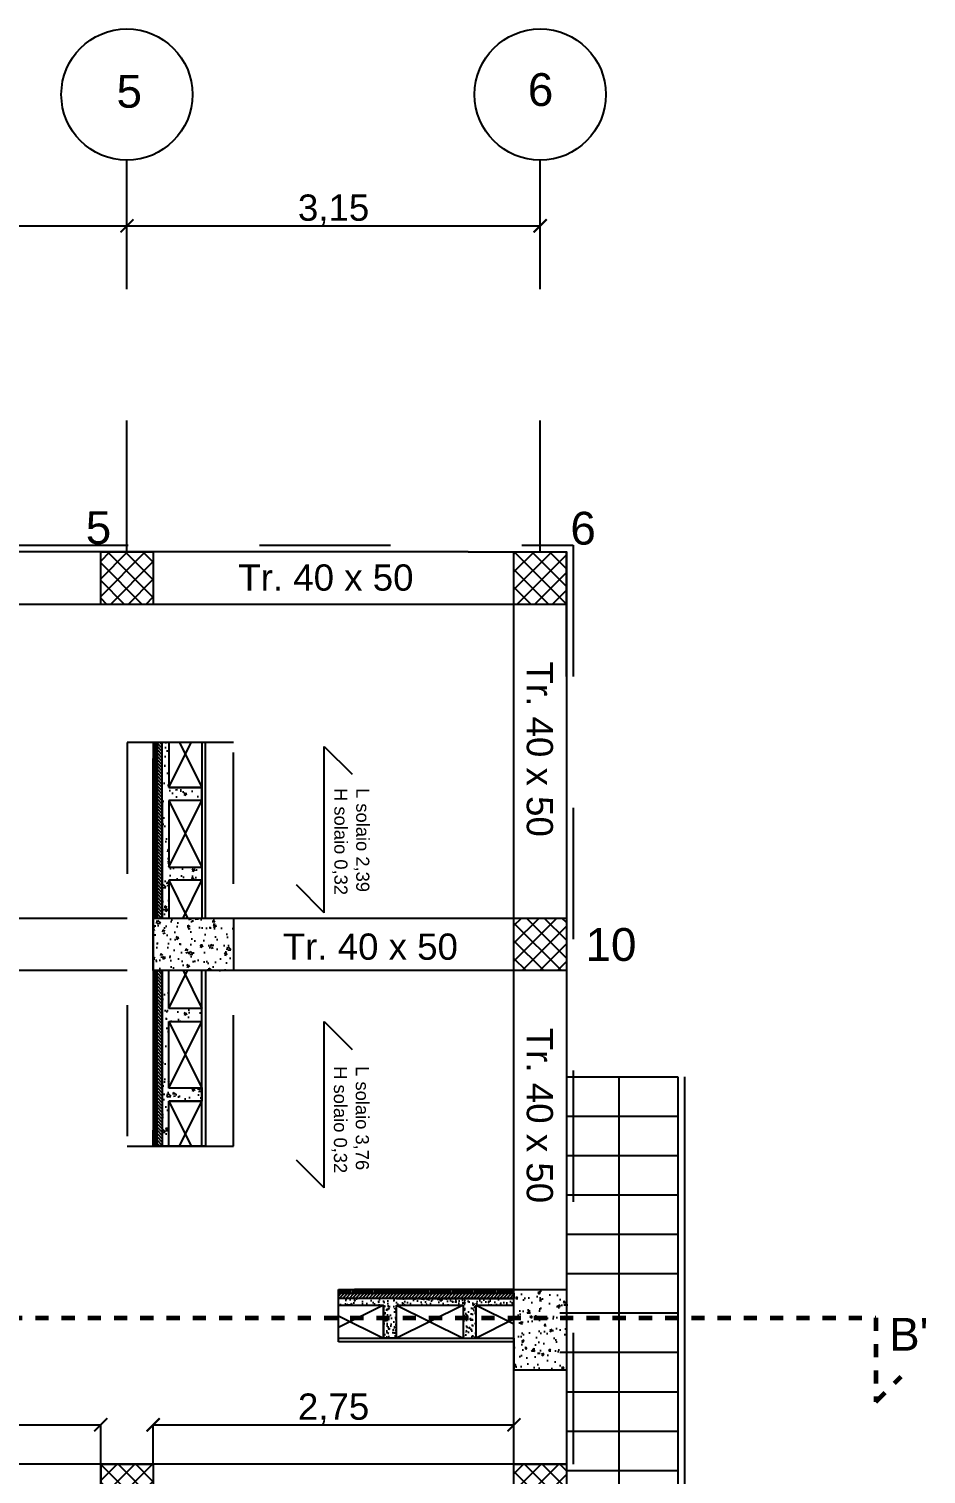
# Model space of a CAD drawing. Header units: millimetres. Extents: x 2459 to 3981, y 1231 to 4850.
# Drawn here: x 3873 to 3879.84, y 1285.27 to 1296.27 of the extents above; entities that cross this region are included whole.
import ezdxf

# ---------------------------------------------------------------- set-up
doc = ezdxf.new("R2010")
doc.units = ezdxf.units.MM
for name, pattern in [('JIS_02_0.7', [1.35, 0.75, -0.6]), ('JIS_02_1.0', [2, 1, -1]), ('TRATTEGGIATA', [0.75, 0.5, -0.25])]:
    doc.linetypes.add(name, pattern=pattern)
doc.layers.add('SEZIONI', color=7, linetype='TRATTEGGIATA', lineweight=60)
doc.styles.get("Standard").update_dxf_attribs({"font": 'arial.ttf'})
doc.dimstyles.new('Copia di ISO-25', dxfattribs={"dimtxt": 0.2, "dimasz": 0.1, "dimexe": 0, "dimexo": 0, "dimgap": 0, "dimtad": 3, "dimtxsty": 'Standard', "dimblk": 'ARCHTICK', "dimcen": -2.5, "dimclrd": 256, "dimclre": 256, "dimclrt": 256, "dimadec": 0, "dimazin": 0, "dimtfac": 1, "dimtmove": 2, "dimatfit": 3, "dimldrblk": 'ARCHTICK', "dimfxl": 1, "dimfxlon": 1, "dimtfillclr": 256, "dimlwd": -1, "dimlwe": -1, "dimarcsym": 0})
pattern_1 = [(320, (230.18418, -220.71868), (-0.0159390855, -0.182184669), [0.01905, -0.20955]), (265, (230.18418, -220.71868), (0.191056845, 0.035243421), [0.01524, -0.167640584]), (10.4514447, (230.18286, -220.73386), (0.175117752, -0.146941247), [0.016190009, -0.178090245]), (316.1842, (230.23498, -220.71868), (-0.042042328, -0.271079041), [0.028575, -0.314325]), (6.6355576, (230.23148, -220.74127), (0.247426125, -0.237404134), [0.024285023, -0.267135608]), (261.184151, (230.23498, -220.71868), (0.247426125, -0.237404134), [0.022859967, -0.251459732]), (291, (230.22228, -220.74408), (-0.102265198, -0.151614391), [0.01905, -0.20955]), (236, (230.22228, -220.74408), (0.184187966, -0.061802028), [0.01524, -0.16764]), (341.451445, (230.21376, -220.75671), (0.081922769, -0.213416419), [0.016190009, -0.178089938]), (307.5, (230.184184, -220.71868), (0.0845550389, -0.0030886033), [0, -0.165608, 0, -0.17018, 0, -0.168275]), (277.5, (230.18418, -220.71868), (0.1001805748, -0.0668196625), [0, -0.097028, 0, -0.161798, 0, -0.064135]), (237.5, (230.184184, -220.662035), (-0.005728744, -0.1355905952), [0, -0.0635, 0, -0.19812, 0, -0.26289]), (227.5, (230.18418, -220.63664), (0.025426491, -0.1481291814), [0, -0.08255, 0, -0.131572, 0, -0.18669])]
pattern_2 = [(270, (2496.453689, 4874.084816), (0.0125, -2e-18), [0.06, -0.0075, 0.00125, -0.0075, 0.00125, -0.0075])]
pattern_3 = [(315, (2496.45369, 4874.084816), (0.01249999998, 0.01249999998), [])]

# ---------------------------------------------------------------- blocks, each defined once
blk = doc.blocks.new('_ArchTick')
at = {"color": 0, "linetype": 'ByBlock', "const_width": 0.15}
blk.add_lwpolyline([(-0.5, -0.5), (0.5, 0.5)], dxfattribs=at)
blk = doc.blocks.new('*D642')
at = {"ltscale": 0.01, "transparency": 16777216}
for p, q in [((3870.71, 1285.341), (3870.71, 1285.641)), ((3870.71, 1285.641), (3873.55, 1285.641)), ((3873.55, 1285.341), (3873.55, 1285.641))]:
    blk.add_line(p, q, dxfattribs=at)
at = {"layer": 'Defpoints', "color": 0, "lineweight": -3, "ltscale": 0.01, "transparency": 16777216}
for p in [(3873.55, 1285.641), (3870.71, 1285.341), (3873.55, 1285.341)]:
    blk.add_point(p, dxfattribs=at)
at = {"ltscale": 0.01, "transparency": 16777216, "xscale": 0.1, "yscale": 0.1, "zscale": 0.1, "rotation": 180}
blk.add_blockref('_ArchTick', (3870.71, 1285.641), dxfattribs=at)
at = {"ltscale": 0.01, "transparency": 16777216, "xscale": 0.1, "yscale": 0.1, "zscale": 0.1}
blk.add_blockref('_ArchTick', (3873.55, 1285.641), dxfattribs=at)
at = {"ltscale": 0.01, "transparency": 16777216, "insert": (3872.13, 1285.761), "char_height": 0.2, "attachment_point": 5}
blk.add_mtext('2,84', dxfattribs=at)
blk = doc.blocks.new('*D625')
at = {"ltscale": 0.01, "transparency": 16777216}
for p, q in [((3873.95, 1285.341), (3873.95, 1285.641)), ((3873.95, 1285.641), (3876.7, 1285.641)), ((3876.7, 1285.393), (3876.7, 1285.641))]:
    blk.add_line(p, q, dxfattribs=at)
at = {"layer": 'Defpoints', "color": 0, "lineweight": -3, "ltscale": 0.01, "transparency": 16777216}
for p in [(3876.7, 1285.641), (3876.7, 1285.393), (3873.95, 1285.341)]:
    blk.add_point(p, dxfattribs=at)
at = {"ltscale": 0.01, "transparency": 16777216, "xscale": 0.1, "yscale": 0.1, "zscale": 0.1, "rotation": 180}
blk.add_blockref('_ArchTick', (3873.95, 1285.641), dxfattribs=at)
at = {"ltscale": 0.01, "transparency": 16777216, "xscale": 0.1, "yscale": 0.1, "zscale": 0.1}
blk.add_blockref('_ArchTick', (3876.7, 1285.641), dxfattribs=at)
at = {"ltscale": 0.01, "transparency": 16777216, "insert": (3875.325, 1285.761), "char_height": 0.2, "attachment_point": 5}
blk.add_mtext('2,75', dxfattribs=at)
blk = doc.blocks.new('*D647')
at = {"ltscale": 0.01, "transparency": 16777216}
blk.add_line((3870.51, 1294.774), (3873.75, 1294.774), dxfattribs=at)
at = {"layer": 'Defpoints', "color": 0, "linetype": 'Continuous', "lineweight": -3, "ltscale": 0.01, "transparency": 16777216}
for p in [(3870.51, 1294.774), (3873.75, 1294.774), (3873.75, 1294.774)]:
    blk.add_point(p, dxfattribs=at)
at = {"linetype": 'Continuous', "ltscale": 0.01, "transparency": 16777216, "xscale": 0.1, "yscale": 0.1, "zscale": 0.1, "rotation": 180}
blk.add_blockref('_ArchTick', (3870.51, 1294.774), dxfattribs=at)
at = {"linetype": 'Continuous', "ltscale": 0.01, "transparency": 16777216, "xscale": 0.1, "yscale": 0.1, "zscale": 0.1}
blk.add_blockref('_ArchTick', (3873.75, 1294.774), dxfattribs=at)
at = {"linetype": 'Continuous', "ltscale": 0.01, "transparency": 16777216, "insert": (3872.13, 1294.894), "char_height": 0.2, "attachment_point": 5}
blk.add_mtext('3,24', dxfattribs=at)
blk = doc.blocks.new('*D648')
at = {"ltscale": 0.01, "transparency": 16777216}
blk.add_line((3873.75, 1294.774), (3876.9, 1294.774), dxfattribs=at)
at = {"layer": 'Defpoints', "color": 0, "linetype": 'Continuous', "lineweight": -3, "ltscale": 0.01, "transparency": 16777216}
for p in [(3873.75, 1294.774), (3876.9, 1294.774), (3876.9, 1294.774)]:
    blk.add_point(p, dxfattribs=at)
at = {"linetype": 'Continuous', "ltscale": 0.01, "transparency": 16777216, "xscale": 0.1, "yscale": 0.1, "zscale": 0.1, "rotation": 180}
blk.add_blockref('_ArchTick', (3873.75, 1294.774), dxfattribs=at)
at = {"linetype": 'Continuous', "ltscale": 0.01, "transparency": 16777216, "xscale": 0.1, "yscale": 0.1, "zscale": 0.1}
blk.add_blockref('_ArchTick', (3876.9, 1294.774), dxfattribs=at)
at = {"linetype": 'Continuous', "ltscale": 0.01, "transparency": 16777216, "insert": (3875.325, 1294.894), "char_height": 0.2, "attachment_point": 5}
blk.add_mtext('3,15', dxfattribs=at)

msp = doc.modelspace()

# ---------------------------------------------------------------- hatches: boundary and pattern name
at = {"linetype": 'Continuous', "ltscale": 0.01}
h = msp.add_hatch(dxfattribs=at)
h.set_pattern_fill('ANSI37', color=256, scale=0.03)
h.paths.add_polyline_path([(3861.199917, 1283.620565), (3860.799917, 1283.620565), (3860.799917, 1283.220565), (3861.199917, 1283.220565)])
h.paths.add_polyline_path([(3877.099917, 1283.620565), (3876.699917, 1283.620565), (3876.699917, 1283.220565), (3877.099917, 1283.220565)])
h.paths.add_polyline_path([(3867.589917, 1280.470565), (3867.189917, 1280.470565), (3867.189917, 1280.070565), (3867.589917, 1280.070565)])
h.paths.add_polyline_path([(3870.709917, 1280.470565), (3870.309917, 1280.470565), (3870.309917, 1280.070565), (3870.709917, 1280.070565)])
h.paths.add_polyline_path([(3861.199917, 1292.290565), (3860.799917, 1292.290565), (3860.799917, 1291.890565), (3861.199917, 1291.890565)])
h.paths.add_polyline_path([(3861.199917, 1289.500565), (3860.799917, 1289.500565), (3860.799917, 1289.100565), (3861.199917, 1289.100565)])
h.paths.add_polyline_path([(3867.589917, 1290.000565), (3867.189917, 1290.000565), (3867.189917, 1289.100565), (3867.589917, 1289.100565)])
h.paths.add_polyline_path([(3870.709917, 1290.000565), (3870.309917, 1290.000565), (3870.309917, 1289.100565), (3870.709917, 1289.100565)])
h.paths.add_polyline_path([(3867.589917, 1292.290565), (3867.189917, 1292.290565), (3867.189917, 1291.890565), (3867.589917, 1291.890565)])
h.paths.add_polyline_path([(3870.709917, 1292.290565), (3870.309917, 1292.290565), (3870.309917, 1291.890565), (3870.709917, 1291.890565)])
h.paths.add_polyline_path([(3877.099917, 1292.290565), (3876.699917, 1292.290565), (3876.699917, 1291.890565), (3877.099917, 1291.890565)])
h.paths.add_polyline_path([(3877.099917, 1289.500565), (3876.699917, 1289.500565), (3876.699917, 1289.100565), (3877.099917, 1289.100565)])
h.paths.add_polyline_path([(3877.099917, 1285.340565), (3876.699917, 1285.340565), (3876.699917, 1284.940565), (3877.099917, 1284.940565)])
h.paths.add_polyline_path([(3873.949917, 1285.340565), (3873.549917, 1285.340565), (3873.549917, 1284.940565), (3873.949917, 1284.940565)])
h.paths.add_polyline_path([(3870.709917, 1285.340565), (3870.309917, 1285.340565), (3870.309917, 1284.940565), (3870.709917, 1284.940565)])
h.paths.add_polyline_path([(3867.589917, 1285.340565), (3867.189917, 1285.340565), (3867.189917, 1284.940565), (3867.589917, 1284.940565)])
h.paths.add_polyline_path([(3864.349917, 1285.340565), (3863.949917, 1285.340565), (3863.949917, 1284.940565), (3864.349917, 1284.940565)])
h.paths.add_polyline_path([(3861.199917, 1285.340565), (3860.799917, 1285.340565), (3860.799917, 1284.940565), (3861.199917, 1284.940565)])
h.paths.add_polyline_path([(3864.349917, 1280.470565), (3863.949917, 1280.470565), (3863.949917, 1280.070565), (3864.349917, 1280.070565)])
h.paths.add_polyline_path([(3873.949917, 1280.470565), (3873.549917, 1280.470565), (3873.549917, 1280.070565), (3873.949917, 1280.070565)])
h.paths.add_polyline_path([(3863.949917, 1291.890565), (3864.349917, 1291.890565), (3864.349917, 1292.290565), (3863.949917, 1292.290565)])
h.paths.add_polyline_path([(3873.949917, 1291.890565), (3873.549917, 1291.890565), (3873.549917, 1292.290565), (3873.949917, 1292.290565)])
h = msp.add_hatch()
h.set_pattern_fill('ACAD_ISO05W100', color=256, scale=0.0025, angle=270)
h.set_pattern_definition(pattern_2)
h.paths.add_polyline_path([(3873.949917, 1289.500565), (3873.949917, 1290.716787), (3873.949917, 1290.838651), (3873.979265, 1290.838651), (3873.979265, 1289.500565)])
h = msp.add_hatch()
h.set_pattern_fill('JIS_WOOD', color=256, scale=0.025, angle=270)
h.set_pattern_definition(pattern_3)
h.paths.add_polyline_path([(3873.979265, 1289.500565), (3874.019265, 1289.500565), (3874.019265, 1290.838651), (3873.979265, 1290.838651)])
h = msp.add_hatch()
h.set_pattern_fill('AR-CONC', color=256, scale=0.001, angle=270)
h.set_pattern_definition(pattern_1)
h.paths.add_polyline_path([(3874.069265, 1289.788831), (3874.069265, 1289.532191), (3874.069265, 1289.500565), (3874.019265, 1289.500565), (3874.019265, 1290.838651), (3874.069265, 1290.838651), (3874.069265, 1290.746774), (3874.069265, 1290.496122), (3874.319917, 1290.496122), (3874.319917, 1290.396122), (3874.069265, 1290.396122), (3874.069265, 1290.139482), (3874.069265, 1289.888831), (3874.319917, 1289.888831), (3874.319917, 1289.788831)])
h = msp.add_hatch()
h.set_pattern_fill('AR-CONC', color=256, scale=0.001, angle=270)
h.set_pattern_definition(pattern_1)
h.paths.add_polyline_path([(3873.949917, 1289.100565), (3873.949917, 1289.500565), (3874.561594, 1289.500565), (3874.561594, 1289.100565)])
h = msp.add_hatch()
h.set_pattern_fill('ACAD_ISO05W100', color=256, scale=0.0025, angle=270)
h.set_pattern_definition(pattern_2)
h.paths.add_polyline_path([(3873.949917, 1289.100565), (3873.949917, 1287.884342), (3873.949917, 1287.762478), (3873.979265, 1287.762478), (3873.979265, 1289.100565)])
h = msp.add_hatch()
h.set_pattern_fill('JIS_WOOD', color=256, scale=0.025, angle=270)
h.set_pattern_definition(pattern_3)
h.paths.add_polyline_path([(3873.979265, 1287.762478), (3874.019265, 1287.762478), (3874.019265, 1289.100565), (3873.979265, 1289.100565)])
h = msp.add_hatch()
h.set_pattern_fill('AR-CONC', color=256, scale=0.001, angle=270)
h.set_pattern_definition(pattern_1)
h.paths.add_polyline_path([(3874.069265, 1288.812299), (3874.069265, 1289.068938), (3874.069265, 1289.100565), (3874.019265, 1289.100565), (3874.019265, 1287.762478), (3874.069265, 1287.762478), (3874.069265, 1287.854356), (3874.069265, 1288.105007), (3874.319917, 1288.105007), (3874.319917, 1288.205007), (3874.069265, 1288.205007), (3874.069265, 1288.461647), (3874.069265, 1288.712299), (3874.319917, 1288.712299), (3874.319917, 1288.812299)])
h = msp.add_hatch()
h.set_pattern_fill('ACAD_ISO05W100', color=256, scale=0.0025)
h.set_pattern_definition([(0, (292.115666, -100.824284), (0, 0.0125), [0.06, -0.0075, 0.00125, -0.0075, 0.00125, -0.0075])])
h.paths.add_polyline_path([(3876.699917, 1286.671944), (3875.483695, 1286.671944), (3875.361831, 1286.671944), (3875.361831, 1286.642596), (3876.699917, 1286.642596)])
h = msp.add_hatch()
h.set_pattern_fill('AR-CONC', color=256, scale=0.001)
h.set_pattern_definition([(50, (230.2051, -220.71868), (0.182184669, -0.0159390855), [0.01905, -0.20955]), (355, (230.2051, -220.71868), (-0.035243421, 0.191056845), [0.01524, -0.167640584]), (100.4514447, (230.22028, -220.72), (0.146941247, 0.175117752), [0.016190009, -0.178090245]), (46.1842, (230.2051, -220.66788), (0.271079041, -0.042042328), [0.028575, -0.314325]), (96.6355576, (230.2277, -220.67138), (0.237404134, 0.247426125), [0.024285023, -0.267135608]), (351.184151, (230.2051, -220.66788), (0.237404134, 0.247426125), [0.022859967, -0.251459732]), (21, (230.2305, -220.68058), (0.151614391, -0.102265198), [0.01905, -0.20955]), (326, (230.2305, -220.68058), (0.061802028, 0.184187966), [0.01524, -0.16764]), (71.451445, (230.24314, -220.6891), (0.213416419, 0.081922769), [0.016190009, -0.178089938]), (37.5, (230.2051, -220.71868), (0.0030886033, 0.0845550389), [0, -0.165608, 0, -0.17018, 0, -0.168275]), (7.5, (230.2051, -220.71868), (0.0668196625, 0.1001805748), [0, -0.097028, 0, -0.161798, 0, -0.064135]), (327.5, (230.14846, -220.71868), (0.1355905952, -0.005728744), [0, -0.0635, 0, -0.19812, 0, -0.26289]), (317.5, (230.12306, -220.71868), (0.1481291814, 0.025426491), [0, -0.08255, 0, -0.131572, 0, -0.18669])])
h.paths.add_polyline_path([(3877.099917, 1286.671944), (3876.699917, 1286.671944), (3876.699917, 1286.060267), (3877.099917, 1286.060267)])
h = msp.add_hatch()
h.set_pattern_fill('JIS_WOOD', color=256, scale=0.025)
h.set_pattern_definition([(45, (292.115666, -100.824284), (-0.01249999998, 0.01249999998), [])])
h.paths.add_polyline_path([(3876.699917, 1286.642596), (3875.361831, 1286.642596), (3875.361831, 1286.602596), (3876.699917, 1286.602596)])
h = msp.add_hatch()
h.set_pattern_fill('AR-CONC', color=256, scale=0.0005)
h.set_pattern_definition([(50, (292.115666, -100.82428), (0.0910923345, -0.0079695428), [0.009525, -0.104775]), (355, (292.11567, -100.82428), (-0.0176217107, 0.0955284226), [0.00762, -0.083820292]), (100.4514447, (292.12326, -100.82495), (0.0734706235, 0.087558876), [0.0080950044, -0.0890451223]), (46.1842, (292.11567, -100.79888), (0.1355395204, -0.021021164), [0.0142875, -0.1571625]), (96.6355576, (292.12696, -100.80064), (0.118702067, 0.1237130623), [0.0121425116, -0.133567804]), (351.184151, (292.11567, -100.79888), (0.118702067, 0.1237130623), [0.0114299835, -0.125729866]), (21, (292.128366, -100.80523), (0.0758071956, -0.0511325991), [0.009525, -0.104775]), (326, (292.12837, -100.80523), (0.0309010142, 0.092093983), [0.00762, -0.08382]), (71.451445, (292.13468, -100.809495), (0.1067082096, 0.0409613844), [0.0080950044, -0.0890449688]), (37.5, (292.115666, -100.824284), (0.00154430163, 0.04227751944), [0, -0.082804, 0, -0.08509, 0, -0.0841375]), (7.5, (292.115666, -100.824284), (0.03340983126, 0.0500902874), [0, -0.048514, 0, -0.080899, 0, -0.0320675]), (327.5, (292.087345, -100.824284), (0.06779529758, -0.002864372), [0, -0.03175, 0, -0.09906, 0, -0.131445]), (317.5, (292.074645, -100.824284), (0.0740645907, 0.0127132455), [0, -0.041275, 0, -0.065786, 0, -0.093345])])
h.paths.add_polyline_path([(3876.411651, 1286.552596), (3876.668291, 1286.552596), (3876.699917, 1286.552596), (3876.699917, 1286.602596), (3875.361831, 1286.602596), (3875.361831, 1286.552596), (3875.453708, 1286.552596), (3875.70436, 1286.552596), (3875.70436, 1286.301944), (3875.80436, 1286.301944), (3875.80436, 1286.552596), (3876.060999, 1286.552596), (3876.311651, 1286.552596), (3876.311651, 1286.301944), (3876.411651, 1286.301944)])

# ---------------------------------------------------------------- linework, layer by layer
at = {"linetype": 'JIS_02_1.0'}
for p, q in [((3873.749917, 1292.290565), (3873.749917, 1295.273922)), ((3876.899917, 1292.290565), (3876.899917, 1295.273922)), ((3868.199917, 1294.773922), (3876.899917, 1294.773922)), ((3870.759917, 1292.340565), (3877.149917, 1292.340565)), ((3877.149917, 1292.340565), (3877.149917, 1283.558315))]:
    msp.add_line(p, q, dxfattribs=at)
for p, q in [((3876.349917, 1292.290565), (3870.309917, 1292.290565)), ((3876.349917, 1292.290565), (3877.099917, 1292.290565)), ((3877.099917, 1291.340565), (3877.099917, 1292.290565)), ((3877.099917, 1292.290565), (3877.099917, 1281.345727)), ((3876.699917, 1291.890565), (3870.309917, 1291.890565)), ((3876.699917, 1285.340565), (3876.699917, 1291.890565)), ((3876.699917, 1291.340565), (3876.699917, 1291.890565)), ((3874.349917, 1290.838651), (3873.949917, 1290.838651)), ((3873.949917, 1290.838651), (3873.949917, 1290.716787)), ((3874.019265, 1290.838651), (3873.979265, 1290.838651)), ((3873.979265, 1290.838651), (3873.979265, 1289.500565)), ((3873.979265, 1290.838651), (3873.979265, 1289.500565)), ((3874.019265, 1290.838651), (3873.979265, 1290.838651)), ((3874.019265, 1289.500565), (3874.019265, 1290.838651)), ((3874.019265, 1289.500565), (3874.019265, 1290.838651)), ((3874.069265, 1290.838651), (3874.069265, 1290.746774)), ((3874.069265, 1290.496122), (3874.238508, 1290.838651)), ((3874.069265, 1290.746774), (3874.069265, 1290.496122)), ((3874.150674, 1290.838651), (3874.319917, 1290.496122)), ((3874.349917, 1290.838651), (3874.319917, 1290.838651)), ((3874.319917, 1290.838651), (3874.319917, 1289.500565)), ((3874.349917, 1290.838651), (3874.339917, 1290.838651)), ((3874.349917, 1289.500565), (3874.349917, 1290.838651)), ((3873.949917, 1289.500565), (3873.949917, 1290.716787)), ((3874.319917, 1290.496122), (3874.069265, 1290.496122)), ((3874.069265, 1290.496122), (3874.319917, 1290.496122)), ((3874.319917, 1290.396122), (3874.319917, 1290.496122)), ((3874.019265, 1290.396122), (3874.019265, 1289.500565)), ((3874.319917, 1290.396122), (3874.069265, 1290.396122)), ((3874.069265, 1290.396122), (3874.069265, 1290.139482)), ((3874.069265, 1290.396122), (3874.319917, 1289.888831)), ((3874.069265, 1289.888831), (3874.319917, 1290.396122)), ((3874.069265, 1290.139482), (3874.069265, 1289.888831)), ((3874.069265, 1289.888831), (3874.319917, 1289.888831)), ((3874.319917, 1289.888831), (3874.319917, 1289.788831)), ((3874.319917, 1289.788831), (3874.069265, 1289.788831)), ((3874.319917, 1289.788831), (3874.069265, 1289.788831)), ((3874.069265, 1289.788831), (3874.069265, 1289.532191)), ((3874.069265, 1289.788831), (3874.211697, 1289.500565)), ((3874.177485, 1289.500565), (3874.319917, 1289.788831)), ((3874.069265, 1289.532191), (3874.069265, 1289.500565)), ((3873.949917, 1289.500565), (3873.949917, 1289.100565)), ((3873.979265, 1289.500565), (3874.019265, 1289.500565)), ((3874.319917, 1289.500565), (3874.561594, 1289.500565)), ((3874.561594, 1289.500565), (3874.561594, 1289.100565)), ((3876.699917, 1289.500565), (3877.099917, 1289.500565)), ((3873.949917, 1289.100565), (3873.949917, 1287.884342)), ((3873.949917, 1289.100565), (3873.949917, 1287.884342)), ((3873.979265, 1287.762478), (3873.979265, 1289.100565)), ((3873.979265, 1287.762478), (3873.979265, 1289.100565)), ((3873.979265, 1289.100565), (3874.019265, 1289.100565)), ((3874.019265, 1288.205007), (3874.019265, 1289.100565)), ((3874.019265, 1289.100565), (3874.019265, 1287.762478)), ((3874.019265, 1289.100565), (3874.019265, 1287.762478)), ((3874.069265, 1289.068938), (3874.069265, 1289.100565)), ((3874.069265, 1288.812299), (3874.211697, 1289.100565)), ((3874.177485, 1289.100565), (3874.319917, 1288.812299)), ((3874.319917, 1287.762478), (3874.319917, 1289.100565)), ((3874.349917, 1289.100565), (3874.349917, 1287.762478)), ((3874.349917, 1289.100565), (3874.349917, 1287.762478)), ((3874.069265, 1288.812299), (3874.069265, 1289.068938)), ((3874.319917, 1288.812299), (3874.069265, 1288.812299)), ((3874.319917, 1288.812299), (3874.069265, 1288.812299)), ((3874.319917, 1288.712299), (3874.319917, 1288.812299)), ((3874.069265, 1288.461647), (3874.069265, 1288.712299)), ((3874.069265, 1288.712299), (3874.319917, 1288.712299)), ((3874.069265, 1288.205007), (3874.319917, 1288.712299)), ((3874.069265, 1288.712299), (3874.319917, 1288.205007)), ((3874.069265, 1288.205007), (3874.069265, 1288.461647)), ((3877.099917, 1288.290565), (3877.949917, 1288.290565)), ((3877.099917, 1288.290565), (3877.949917, 1288.290565)), ((3874.319917, 1288.205007), (3874.069265, 1288.205007)), ((3874.319917, 1288.105007), (3874.069265, 1288.105007)), ((3874.069265, 1287.854356), (3874.069265, 1288.105007)), ((3874.069265, 1288.105007), (3874.319917, 1288.105007)), ((3874.069265, 1288.105007), (3874.238508, 1287.762478)), ((3874.150674, 1287.762478), (3874.319917, 1288.105007)), ((3874.319917, 1288.205007), (3874.319917, 1288.105007)), ((3877.949917, 1287.990565), (3877.099917, 1287.990565)), ((3873.949917, 1287.762478), (3873.949917, 1287.884342)), ((3873.949917, 1287.762478), (3873.949917, 1287.884342)), ((3874.069265, 1287.762478), (3874.069265, 1287.854356)), ((3874.349917, 1287.762478), (3873.949917, 1287.762478)), ((3874.349917, 1287.762478), (3873.949917, 1287.762478)), ((3874.019265, 1287.762478), (3873.979265, 1287.762478)), ((3874.019265, 1287.762478), (3873.979265, 1287.762478)), ((3874.349917, 1287.762478), (3874.319917, 1287.762478)), ((3874.349917, 1287.762478), (3874.339917, 1287.762478)), ((3877.949917, 1287.690565), (3877.099917, 1287.690565)), ((3877.949917, 1287.390565), (3877.099917, 1287.390565)), ((3877.949917, 1287.090565), (3877.099917, 1287.090565)), ((3877.949917, 1286.790565), (3877.099917, 1286.790565)), ((3875.361831, 1286.671944), (3875.483695, 1286.671944)), ((3876.699917, 1286.671944), (3875.483695, 1286.671944)), ((3876.699917, 1286.671944), (3877.099917, 1286.671944)), ((3875.361831, 1286.642596), (3876.699917, 1286.642596)), ((3875.361831, 1286.642596), (3876.699917, 1286.642596)), ((3876.699917, 1286.602596), (3875.361831, 1286.602596)), ((3876.699917, 1286.602596), (3875.361831, 1286.602596)), ((3875.80436, 1286.602596), (3876.699917, 1286.602596)), ((3876.699917, 1286.642596), (3876.699917, 1286.602596)), ((3877.099917, 1286.642596), (3877.099917, 1286.602596)), ((3875.361831, 1286.552596), (3875.453708, 1286.552596)), ((3875.70436, 1286.552596), (3875.361831, 1286.383353)), ((3875.361831, 1286.471187), (3875.70436, 1286.301944)), ((3875.453708, 1286.552596), (3875.70436, 1286.552596)), ((3875.70436, 1286.301944), (3875.70436, 1286.552596)), ((3875.70436, 1286.552596), (3875.70436, 1286.301944)), ((3875.80436, 1286.301944), (3875.80436, 1286.552596)), ((3875.80436, 1286.552596), (3876.060999, 1286.552596)), ((3875.80436, 1286.552596), (3876.311651, 1286.301944)), ((3876.311651, 1286.552596), (3875.80436, 1286.301944)), ((3876.060999, 1286.552596), (3876.311651, 1286.552596)), ((3876.311651, 1286.552596), (3876.311651, 1286.301944)), ((3876.411651, 1286.301944), (3876.411651, 1286.552596)), ((3876.411651, 1286.301944), (3876.411651, 1286.552596)), ((3876.411651, 1286.552596), (3876.668291, 1286.552596)), ((3876.411651, 1286.552596), (3876.699917, 1286.410164)), ((3876.668291, 1286.552596), (3876.699917, 1286.552596)), ((3877.949917, 1286.490565), (3877.049917, 1286.490565)), ((3877.110625, 1286.552596), (3877.078999, 1286.552596)), ((3876.699917, 1286.444376), (3876.411651, 1286.301944)), ((3875.361831, 1286.301944), (3876.699917, 1286.301944)), ((3876.699917, 1286.271944), (3875.361831, 1286.271944)), ((3875.80436, 1286.301944), (3875.70436, 1286.301944)), ((3876.311651, 1286.301944), (3876.411651, 1286.301944)), ((3876.699917, 1286.301944), (3876.699917, 1286.060267)), ((3877.949917, 1286.190565), (3877.049917, 1286.190565)), ((3876.699917, 1286.060267), (3877.099917, 1286.060267)), ((3877.949917, 1285.890565), (3877.099917, 1285.890565)), ((3877.949917, 1285.590565), (3877.099917, 1285.590565)), ((3877.099917, 1285.340565), (3868.949917, 1285.340565)), ((3873.549917, 1285.340565), (3870.709917, 1285.340565)), ((3873.549917, 1285.340565), (3873.549917, 1283.794241)), ((3876.699917, 1285.340565), (3873.949917, 1285.340565)), ((3873.949917, 1285.340565), (3873.949917, 1283.794241)), ((3877.949917, 1285.290565), (3877.099917, 1285.290565))]:
    msp.add_line(p, q)
at = {"ltscale": 0.01}
for p, q in [((3875.253641, 1289.540701), (3875.253641, 1290.808588)), ((3875.253641, 1290.808588), (3875.465774, 1290.596456)), ((3875.253641, 1289.540701), (3875.041509, 1289.752833)), ((3870.709917, 1289.500565), (3873.750517, 1289.500565)), ((3874.149317, 1289.500565), (3876.699917, 1289.500565)), ((3873.750517, 1289.100565), (3864.549317, 1289.100565)), ((3874.561594, 1289.100565), (3873.949917, 1289.100565)), ((3876.699917, 1289.100565), (3874.149317, 1289.100565)), ((3875.253641, 1287.445221), (3875.253641, 1288.713107)), ((3875.253641, 1288.713107), (3875.465774, 1288.500975)), ((3875.253641, 1287.445221), (3875.041509, 1287.657353))]:
    msp.add_line(p, q, dxfattribs=at)
at = {"linetype": 'ByBlock'}
for p, q in [((3877.499917, 1288.290565), (3877.499917, 1283.490565)), ((3877.949917, 1288.290565), (3877.949917, 1283.193579)), ((3877.999917, 1288.290565), (3877.999917, 1283.25229)), ((3877.999917, 1288.290565), (3877.999917, 1283.164176))]:
    msp.add_line(p, q, dxfattribs=at)
at = {"linetype": 'Continuous', "lineweight": -3, "ltscale": 0.01}
msp.add_line((3875.361831, 1286.271944), (3875.361831, 1286.671944), dxfattribs=at)
for points in [[(3873.949917, 1291.890565), (3873.549917, 1291.890565), (3873.549917, 1292.290565), (3873.949917, 1292.290565)], [(3877.099917, 1291.890565), (3876.699917, 1291.890565), (3876.699917, 1292.290565), (3877.099917, 1292.290565)], [(3877.099917, 1289.100565), (3876.699917, 1289.100565), (3876.699917, 1289.500565), (3877.099917, 1289.500565)], [(3873.949917, 1284.940565), (3873.549917, 1284.940565), (3873.549917, 1285.340565), (3873.949917, 1285.340565)], [(3877.099917, 1284.940565), (3876.699917, 1284.940565), (3876.699917, 1285.340565), (3877.099917, 1285.340565)]]:
    msp.add_lwpolyline(points, close=True)
at = {"linetype": 'JIS_02_1.0'}
msp.add_lwpolyline([(3873.750517, 1287.762478), (3874.561594, 1287.762478), (3874.561594, 1290.838651), (3873.750517, 1290.838651)], close=True, dxfattribs=at)
msp.add_lwpolyline([(3874.349917, 1289.100565), (3873.949917, 1289.100565), (3873.949917, 1289.500565), (3874.349917, 1289.500565)])
for centre in [(3873.749917, 1295.773922), (3876.899917, 1295.773922)]:
    msp.add_circle(centre, 0.5)
at = {"layer": 'SEZIONI', "linetype": 'JIS_02_0.7', "ltscale": 0.01}
for p, q in [((3858.851998, 1286.455565), (3879.457928, 1286.455565)), ((3879.457928, 1286.455565), (3879.457928, 1285.815762)), ((3879.457928, 1286.455565), (3879.457928, 1285.815762)), ((3879.457928, 1285.815762), (3879.652019, 1286.009852)), ((3879.457928, 1285.815762), (3879.652019, 1286.009852))]:
    msp.add_line(p, q, dxfattribs=at)

# ---------------------------------------------------------------- texts
at = {"linetype": 'Continuous'}
msp.add_text("B'", height=0.25, dxfattribs=at).set_placement((3879.559035, 1286.205565, 1))
msp.add_text("B'", height=0.25).set_placement((3879.559035, 1286.205565, 1))
at = {"linetype": 'JIS_02_1.0', "char_height": 0.25, "attachment_point": 1}
for s, width, insert in [('5', 4.12823265, (3873.670598, 1295.923683)), ('6', 2.83018063, (3876.805555, 1295.936858)), ('5', 5.91571436, (3873.435951, 1292.599808)), ('6', 2.7450621, (3877.129718, 1292.595565))]:
    msp.add_mtext_dynamic_manual_height_columns(s, width=width, gutter_width=12.5, heights=[0], dxfattribs=dict(at, insert=insert))
at = {"ltscale": 0.01, "char_height": 2.5, "attachment_point": 1}
for insert in [(3874.598794, 1292.194945), (3874.937359, 1289.383356)]:
    msp.add_mtext('{\\H0.08x;Tr. 40 x 50}', dxfattribs=dict(at, insert=insert))
at = {"ltscale": 0.01, "char_height": 2.5, "attachment_point": 1, "rotation": 270}
for insert in [(3876.99695, 1291.454922), (3876.99695, 1288.664922)]:
    msp.add_mtext('{\\H0.08x;Tr. 40 x 50}', dxfattribs=dict(at, insert=insert))
at = {"ltscale": 0.01, "char_height": 0.1, "attachment_point": 1, "rotation": 270}
for s, insert in [('L solaio 2,39\\PH solaio 0,32', (3875.597483, 1290.491432)), ('L solaio 3,76\\PH solaio 0,32', (3875.594067, 1288.372682))]:
    msp.add_mtext_dynamic_manual_height_columns(s, width=4.69003949, gutter_width=12.5, heights=[0], dxfattribs=dict(at, insert=insert))
at = {"linetype": 'Continuous', "ltscale": 0.01, "insert": (3877.244928, 1289.424604), "char_height": 0.25, "attachment_point": 1}
msp.add_mtext_dynamic_manual_height_columns('10', width=2.99044556, gutter_width=12.5, heights=[0], dxfattribs=at)

# ---------------------------------------------------------------- dimensions: what is measured, and where the dimension line sits
at = {"linetype": 'Continuous', "ltscale": 0.01}
dim = msp.add_aligned_dim(p1=(3870.509917, 1294.773922), p2=(3873.749917, 1294.773922), distance=0, dimstyle='Copia di ISO-25', dxfattribs=at)
dim.commit()
dim.dimension.update_dxf_attribs({"geometry": '*D647', "text_midpoint": (3872.129917, 1294.894113)})
dim = msp.add_linear_dim(base=(3876.899917, 1294.773922), p1=(3873.749917, 1294.773922), p2=(3876.899917, 1294.773922), dimstyle='Copia di ISO-25', dxfattribs=at)
dim.commit()
dim.dimension.update_dxf_attribs({"geometry": '*D648', "text_midpoint": (3875.324917, 1294.894113)})
at = {"ltscale": 0.01}
for base, p1, p2, picture, middle in [((3873.549917, 1285.640565), (3870.709917, 1285.340565), (3873.549917, 1285.340565), '*D642', (3872.129917, 1285.760756)), ((3876.699917, 1285.640565), (3873.949917, 1285.340565), (3876.699917, 1285.392685), '*D625', (3875.324917, 1285.760756))]:
    dim = msp.add_linear_dim(base=base, p1=p1, p2=p2, dimstyle='Copia di ISO-25', dxfattribs=at)
    dim.commit()
    dim.dimension.update_dxf_attribs({"geometry": picture, "text_midpoint": middle})

doc.saveas('drawing.dxf')
